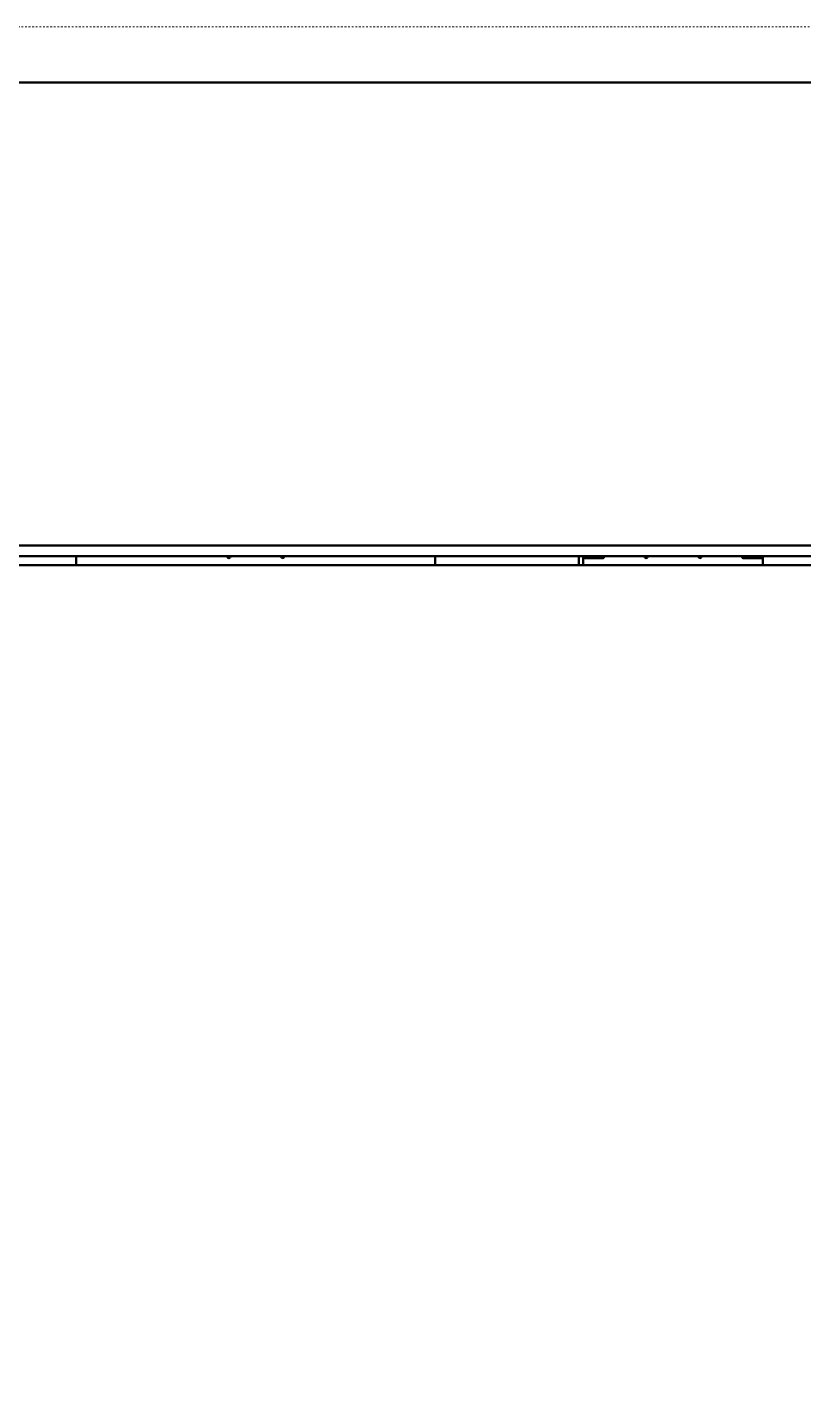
# Model space of a CAD drawing. Header units: metres. Extents: x -11418 to 773, y -8631 to 3561.
# Drawn here: x -4789.9 to -4746.7, y -1574.2 to -1499.1 of the extents above; entities that cross this region are included whole.
import ezdxf

# ---------------------------------------------------------------- set-up
doc = ezdxf.new("R2010")
doc.units = ezdxf.units.M
doc.header["$LTSCALE"] = 0.01
doc.header["$MEASUREMENT"] = 0
doc.linetypes.add('AM_ISO09W050', pattern=[22.5, 12, -1.5, 3, -1.5, 3, -1.5])
doc.layers.get('0').update_dxf_attribs({"color": 30, "lineweight": 0})
doc.layers.add('SSN_PBC-AM_0', color=5, linetype='Continuous', lineweight=50)
doc.layers.add('SSN_PBC-AM_11', color=9, linetype='AM_ISO09W050', lineweight=18)

# ---------------------------------------------------------------- blocks, each defined once
blk = doc.blocks.new('PBC_3190_20-017-10022_D')
at = {"layer": 'SSN_PBC-AM_0'}
for p, q in [((3162, 511), (1803, 511)), ((1803, 505), (3162, 505)), ((2182.5, 500), (2182.5, 505)), ((2382.5, 505), (2382.5, 500)), ((2462.5, 500), (2462.5, 505)), ((2465, 504.5), (2465, 505)), ((2465, 504), (2465, 504.5)), ((2465, 504), (2474.3, 504)), ((2465, 500), (2465, 504)), ((2470, 504.5), (2470, 505)), ((2470, 504), (2470, 504.5)), ((2476, 504), (2474.3, 504)), ((2476.5, 505), (2476.5, 504.5)), ((2553.5, 504.5), (2553.5, 505)), ((2555.7, 504), (2554, 504)), ((2555.7, 504), (2565, 504)), ((2560, 505), (2560, 504.5)), ((2560, 504.5), (2560, 504)), ((2565, 505), (2565, 504.5)), ((2565, 504.5), (2565, 504)), ((2565, 504), (2565, 500)), ((3122, 500), (78, 500))]:
    blk.add_line(p, q, dxfattribs=at)
for centre, radius, start, end in [((2267.5, 505), 1, 180, 0), ((2297.5, 505), 1, 180, 0), ((2476, 504.5), 0.5, 270, 0), ((2500, 505), 1, 180, 0), ((2530, 505), 1, 180, 0), ((2554, 504.5), 0.5, 180, 270)]:
    blk.add_arc(centre, radius, start, end, dxfattribs=at)
at = {"layer": 'SSN_PBC-AM_11'}
blk.add_line((0, 800), (3200, 800), dxfattribs=at)
blk = doc.blocks.new('A$C4EFB1426')
at = {"layer": 'SSN_PBC-AM_0'}
blk.add_lwpolyline([(-8985.88, -446.47), (-6115.88, -446.47), (-6115.88, -1984.47), (-8985.88, -1984.47)], close=True, dxfattribs=at)
blk.add_blockref('PBC_3190_20-017-10022_D', (-9150.88, -1215.47), dxfattribs=at)

msp = doc.modelspace()

# ---------------------------------------------------------------- block references
at = {"xscale": 0.1, "yscale": 0.1, "zscale": 0.1}
msp.add_blockref('A$C4EFB1426', (-4090.347, -1457.513), dxfattribs=at)

doc.saveas('drawing.dxf')
